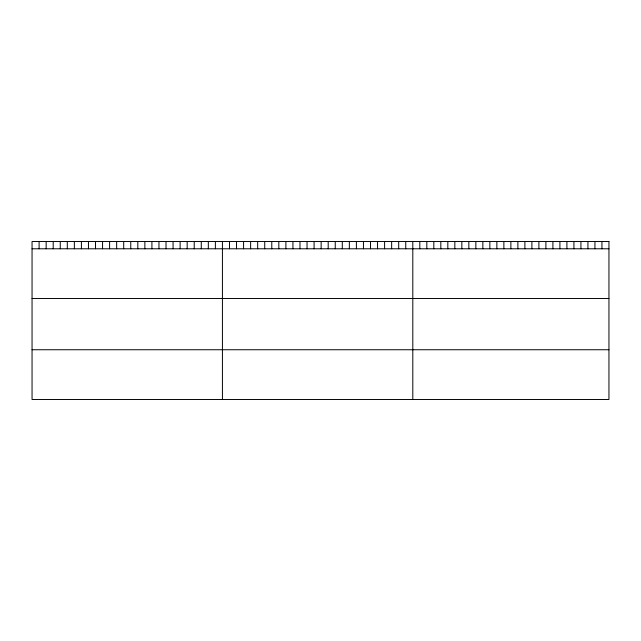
<?xml version="1.0" encoding="UTF-8"?>
<svg xmlns="http://www.w3.org/2000/svg" width="641" height="641" viewBox="0 0 641 641"><rect width="100%" height="100%" fill="white"/><g stroke="black" fill="none" stroke-linecap="round" stroke-linejoin="round"><path stroke-width="0.96" d="M32.05 248.78L608.95 248.78M32.05 298.514L608.95 298.514M32.05 349.746L608.95 349.746M601.947 241.521L601.947 248.78M594.936 241.521L594.936 248.78M587.933 241.521L587.933 248.78M580.93 241.521L580.93 248.78M573.927 241.521L573.927 248.78M566.916 241.521L566.916 248.78M559.913 241.521L559.913 248.78M552.911 241.521L552.911 248.78M545.9 241.521L545.9 248.78M538.897 241.521L538.897 248.78M531.894 241.521L531.894 248.78M524.891 241.521L524.891 248.78M517.88 241.521L517.88 248.78M510.877 241.521L510.877 248.78M503.874 241.521L503.874 248.78M496.863 241.521L496.863 248.78M489.86 241.521L489.86 248.78M482.857 241.521L482.857 248.78M475.854 241.521L475.854 248.78M468.843 241.521L468.843 248.78M461.841 241.521L461.841 248.78M454.838 241.521L454.838 248.78M447.827 241.521L447.827 248.78M440.824 241.521L440.824 248.78M433.821 241.521L433.821 248.78M426.818 241.521L426.818 248.78M419.807 241.521L419.807 248.78M412.804 241.521L412.804 399.479M405.753 241.521L405.753 248.78M398.702 241.521L398.702 248.78M391.651 241.521L391.651 248.78M384.6 241.521L384.6 248.78M377.549 241.521L377.549 248.78M370.498 241.521L370.498 248.78M363.447 241.521L363.447 248.78M356.396 241.521L356.396 248.78M349.345 241.521L349.345 248.78M342.294 241.521L342.294 248.78M335.243 241.521L335.243 248.78M328.192 241.521L328.192 248.78M321.141 241.521L321.141 248.78M314.09 241.521L314.09 248.78M307.039 241.521L307.039 248.78M299.988 241.521L299.988 248.78M292.937 241.521L292.937 248.78M285.886 241.521L285.886 248.78M278.835 241.521L278.835 248.78M271.784 241.521L271.784 248.78M264.733 241.521L264.733 248.78M257.682 241.521L257.682 248.78M250.631 241.521L250.631 248.78M243.58 241.521L243.58 248.78M236.529 241.521L236.529 248.78M229.478 241.521L229.478 248.78M222.427 241.521L222.427 399.479M215.376 241.521L215.376 248.78M208.325 241.521L208.325 248.78M201.274 241.521L201.274 248.78M194.223 241.521L194.223 248.78M187.172 241.521L187.172 248.78M180.121 241.521L180.121 248.78M173.07 241.521L173.07 248.78M166.019 241.521L166.019 248.78M158.968 241.521L158.968 248.78M151.917 241.521L151.917 248.78M144.866 241.521L144.866 248.78M137.815 241.521L137.815 248.78M130.764 241.521L130.764 248.78M123.713 241.521L123.713 248.78M116.662 241.521L116.662 248.78M109.611 241.521L109.611 248.78M102.56 241.521L102.56 248.78M95.509 241.521L95.509 248.78M88.458 241.521L88.458 248.78M81.407 241.521L81.407 248.78M74.356 241.521L74.356 248.78M67.305 241.521L67.305 248.78M60.254 241.521L60.254 248.78M53.203 241.521L53.203 248.78M46.152 241.521L46.152 248.78M39.101 241.521L39.101 248.78M608.95 241.521L32.05 241.521L32.05 399.479L608.95 399.479L608.95 241.521"/></g></svg>
